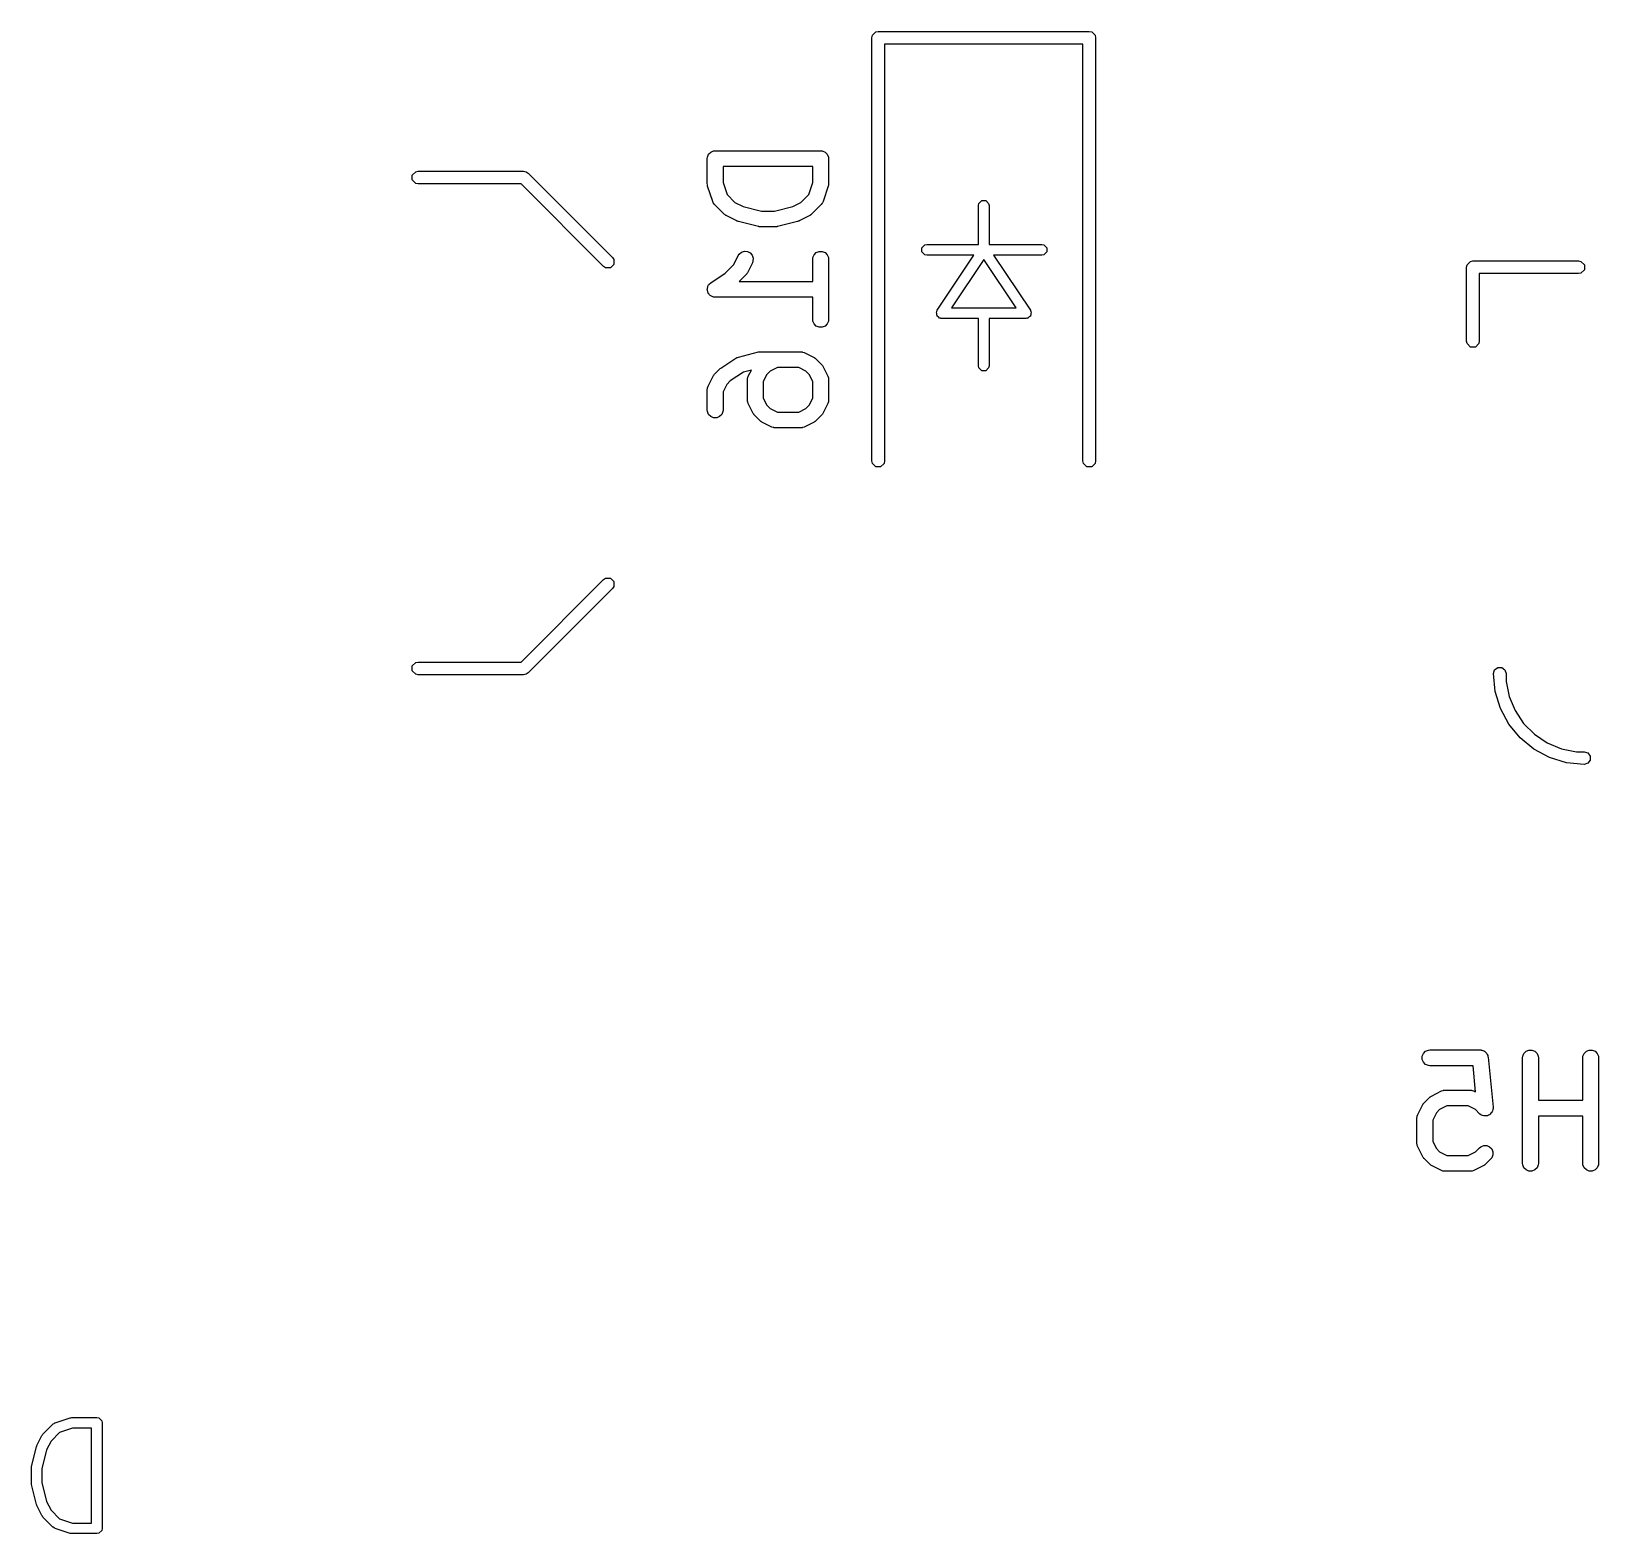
# Model space of a CAD drawing. Extents: x 104 to 228, y -134 to -58.
# Drawn here: x 182.36 to 197.22, y -120.17 to -105.94 of the extents above; entities that cross this region are included whole.
import ezdxf

# ---------------------------------------------------------------- set-up
doc = ezdxf.new("R2010")
doc.units = 0
doc.layers.add('BLACK', color=7, linetype='CONTINUOUS')

msp = doc.modelspace()

# ---------------------------------------------------------------- linework, layer by layer
at = {"layer": 'BLACK', "linetype": 'CONTINUOUS'}
for p, q in [((190.33, -106), (190.334567, -105.977039)), ((190.33, -110.01), (190.33, -106)), ((190.334567, -105.977039), (190.367039, -105.944567)), ((190.367039, -105.944567), (190.39, -105.94)), ((190.39, -105.94), (192.39, -105.94)), ((192.39, -105.94), (192.412961, -105.944567)), ((192.412961, -105.944567), (192.445433, -105.977039)), ((192.445433, -105.977039), (192.45, -106)), ((192.45, -106), (192.45, -110.01)), ((192.33, -106.06), (190.45, -106.06)), ((190.45, -106.06), (190.45, -110.01)), ((192.33, -110.01), (192.33, -106.06)), ((188.782459, -107.104046), (188.803151, -107.083354)), ((188.803151, -107.083354), (188.830187, -107.072155)), ((188.830187, -107.072155), (188.844819, -107.070714)), ((188.844819, -107.070714), (189.844819, -107.070714)), ((189.844819, -107.070714), (189.859451, -107.072155)), ((189.859451, -107.072155), (189.886487, -107.083354)), ((189.886487, -107.083354), (189.907179, -107.104046)), ((188.769819, -107.145714), (188.77126, -107.131082)), ((188.769819, -107.383809), (188.769819, -107.145714)), ((188.77126, -107.131082), (188.782459, -107.104046)), ((189.769819, -107.220714), (188.919819, -107.220714)), ((188.919819, -107.220714), (188.919819, -107.371638)), ((189.769819, -107.371639), (189.769819, -107.220714)), ((189.907179, -107.104046), (189.918378, -107.131082)), ((189.918378, -107.131082), (189.919819, -107.145714)), ((189.919819, -107.145714), (189.919819, -107.383809)), ((185.974567, -107.302039), (186.007039, -107.269567)), ((185.974567, -107.347961), (185.974567, -107.302039)), ((186.007039, -107.380433), (185.974567, -107.347961)), ((186.007039, -107.269567), (186.03, -107.265)), ((186.03, -107.385), (186.007039, -107.380433)), ((186.03, -107.265), (187.03, -107.265)), ((187.03, -107.265), (187.052961, -107.269567)), ((187.052961, -107.269567), (187.072426, -107.282574)), ((187.072426, -107.282574), (187.872427, -108.082574)), ((188.919819, -107.371638), (188.95799, -107.486152)), ((189.731648, -107.486151), (189.769819, -107.371639)), ((187.005148, -107.385), (186.03, -107.385)), ((187.787574, -108.167427), (187.005148, -107.385)), ((188.770548, -107.391214), (188.769819, -107.383809)), ((188.770408, -107.393189), (188.770548, -107.391214)), ((188.770998, -107.395786), (188.770408, -107.393189)), ((188.77126, -107.398441), (188.770998, -107.395786)), ((188.772018, -107.400272), (188.77126, -107.398441)), ((188.773668, -107.407526), (188.772018, -107.400272)), ((188.821287, -107.550383), (188.773668, -107.407526)), ((188.95799, -107.486152), (189.032103, -107.560265)), ((189.657534, -107.560264), (189.731648, -107.486151)), ((189.91597, -107.407527), (189.868351, -107.550383)), ((189.917619, -107.400271), (189.91597, -107.407527)), ((189.918378, -107.398441), (189.917619, -107.400271)), ((189.918639, -107.395787), (189.918378, -107.398441)), ((189.91923, -107.39319), (189.918639, -107.395787)), ((189.919819, -107.383809), (189.919089, -107.391215)), ((189.919089, -107.391215), (189.91923, -107.39319)), ((188.827281, -107.563808), (188.821287, -107.550383)), ((188.829046, -107.565843), (188.827281, -107.563808)), ((188.830078, -107.568334), (188.829046, -107.565843)), ((188.839405, -107.579699), (188.830078, -107.568334)), ((188.934643, -107.674937), (188.839405, -107.579699)), ((188.940393, -107.679657), (188.934643, -107.674937)), ((189.032103, -107.560265), (189.10909, -107.598758)), ((189.10909, -107.598758), (189.282624, -107.642142)), ((189.282624, -107.642142), (189.407013, -107.642142)), ((189.407013, -107.642142), (189.580547, -107.598758)), ((189.580547, -107.598758), (189.657534, -107.560264)), ((189.754994, -107.674937), (189.749244, -107.679655)), ((189.850233, -107.579699), (189.754994, -107.674937)), ((189.859561, -107.568334), (189.850233, -107.579699)), ((189.860592, -107.565843), (189.859561, -107.568334)), ((189.862357, -107.563809), (189.860592, -107.565843)), ((189.868351, -107.550383), (189.862357, -107.563809)), ((191.34, -107.59), (191.343806, -107.570866)), ((191.34, -107.96), (191.34, -107.59)), ((191.343806, -107.570866), (191.370866, -107.543806)), ((191.370866, -107.543806), (191.409134, -107.543806)), ((191.409134, -107.543806), (191.436194, -107.570866)), ((191.436194, -107.570866), (191.44, -107.59)), ((191.44, -107.59), (191.44, -107.96)), ((188.941692, -107.681154), (188.940393, -107.679657)), ((188.943946, -107.682573), (188.941692, -107.681154)), ((188.946008, -107.684265), (188.943946, -107.682573)), ((188.94784, -107.685023), (188.946008, -107.684265)), ((188.954135, -107.688986), (188.94784, -107.685023)), ((189.049373, -107.736605), (188.954135, -107.688986)), ((189.050442, -107.737014), (189.049373, -107.736605)), ((189.050878, -107.737337), (189.050442, -107.737014)), ((189.057014, -107.739529), (189.050878, -107.737337)), ((189.063104, -107.74186), (189.057014, -107.739529)), ((189.063644, -107.741898), (189.063104, -107.74186)), ((189.064724, -107.742284), (189.063644, -107.741898)), ((189.2552, -107.789903), (189.064724, -107.742284)), ((189.257736, -107.790278), (189.2552, -107.789903)), ((189.258758, -107.790701), (189.257736, -107.790278)), ((189.26427, -107.791243), (189.258758, -107.790701)), ((189.269744, -107.792053), (189.26427, -107.791243)), ((189.270836, -107.79189), (189.269744, -107.792053)), ((189.27339, -107.792142), (189.270836, -107.79189)), ((189.416247, -107.792142), (189.27339, -107.792142)), ((189.4188, -107.79189), (189.416247, -107.792142)), ((189.419893, -107.792053), (189.4188, -107.79189)), ((189.425366, -107.791243), (189.419893, -107.792053)), ((189.430879, -107.790701), (189.425366, -107.791243)), ((189.4319, -107.790278), (189.430879, -107.790701)), ((189.434437, -107.789903), (189.4319, -107.790278)), ((189.624913, -107.742284), (189.434437, -107.789903)), ((189.625992, -107.741898), (189.624913, -107.742284)), ((189.626532, -107.74186), (189.625992, -107.741898)), ((189.632613, -107.739532), (189.626532, -107.74186)), ((189.638759, -107.737337), (189.632613, -107.739532)), ((189.639194, -107.737014), (189.638759, -107.737337)), ((189.640264, -107.736605), (189.639194, -107.737014)), ((189.735502, -107.688986), (189.640264, -107.736605)), ((189.741798, -107.685022), (189.735502, -107.688986)), ((189.743628, -107.684265), (189.741798, -107.685022)), ((189.745686, -107.682575), (189.743628, -107.684265)), ((189.747945, -107.681154), (189.745686, -107.682575)), ((189.749244, -107.679655), (189.747945, -107.681154)), ((190.803806, -107.990866), (190.830866, -107.963806)), ((190.830866, -107.963806), (190.85, -107.96)), ((190.85, -107.96), (191.34, -107.96)), ((191.44, -107.96), (191.94, -107.96)), ((191.94, -107.96), (191.959134, -107.963806)), ((191.959134, -107.963806), (191.986194, -107.990866)), ((187.872427, -108.082574), (187.885433, -108.102039)), ((187.885433, -108.102039), (187.885433, -108.147961)), ((189.021275, -108.148906), (189.063451, -108.064554)), ((189.063451, -108.064554), (189.071283, -108.052111)), ((189.071283, -108.052111), (189.093391, -108.032938)), ((189.093391, -108.032938), (189.121152, -108.023684)), ((189.121152, -108.023684), (189.150342, -108.025758)), ((189.150342, -108.025758), (189.176517, -108.038846)), ((189.176517, -108.038846), (189.19569, -108.060953)), ((189.19569, -108.060953), (189.204944, -108.088715)), ((189.20287, -108.117905), (189.197615, -108.131636)), ((189.204944, -108.088715), (189.20287, -108.117905)), ((189.769819, -108.098095), (189.77126, -108.083463)), ((189.769819, -108.308809), (189.769819, -108.098095)), ((189.77126, -108.083463), (189.782459, -108.056427)), ((189.782459, -108.056427), (189.803151, -108.035735)), ((189.803151, -108.035735), (189.830187, -108.024536)), ((189.830187, -108.024536), (189.859451, -108.024536)), ((189.859451, -108.024536), (189.886487, -108.035735)), ((189.886487, -108.035735), (189.907179, -108.056427)), ((189.907179, -108.056427), (189.918378, -108.083463)), ((189.918378, -108.083463), (189.919819, -108.098095)), ((189.919819, -108.098095), (189.919819, -108.669523)), ((190.803806, -108.029134), (190.803806, -107.990866)), ((190.830866, -108.056194), (190.803806, -108.029134)), ((190.85, -108.06), (190.830866, -108.056194)), ((191.296574, -108.06), (190.85, -108.06)), ((190.948397, -108.582265), (191.296574, -108.06)), ((191.389999, -108.100138), (191.083426, -108.56)), ((191.696574, -108.56), (191.389999, -108.100138)), ((191.94, -108.06), (191.483426, -108.06)), ((191.483426, -108.06), (191.831602, -108.582265)), ((191.959134, -108.056194), (191.94, -108.06)), ((191.986194, -108.029134), (191.959134, -108.056194)), ((191.986194, -107.990866), (191.986194, -108.029134)), ((195.970567, -108.152039), (196.003039, -108.119567)), ((196.003039, -108.119567), (196.026, -108.115)), ((196.026, -108.115), (197.026, -108.115)), ((197.026, -108.115), (197.048961, -108.119567)), ((197.048961, -108.119567), (197.081433, -108.152039)), ((187.807039, -108.180433), (187.787574, -108.167427)), ((187.852961, -108.180433), (187.807039, -108.180433)), ((187.885433, -108.147961), (187.852961, -108.180433)), ((188.803216, -108.321405), (188.939894, -108.230286)), ((188.939894, -108.230286), (189.021275, -108.148906)), ((189.135947, -108.246366), (189.073504, -108.308809)), ((189.140667, -108.240615), (189.135947, -108.246366)), ((189.142164, -108.239317), (189.140667, -108.240615)), ((189.143583, -108.237062), (189.142164, -108.239317)), ((189.145275, -108.235001), (189.143583, -108.237062)), ((189.146033, -108.233168), (189.145275, -108.235001)), ((189.149996, -108.226874), (189.146033, -108.233168)), ((189.197615, -108.131636), (189.149996, -108.226874)), ((195.966, -108.175), (195.970567, -108.152039)), ((195.966, -108.875), (195.966, -108.175)), ((197.026, -108.235), (196.086, -108.235)), ((196.086, -108.235), (196.086, -108.875)), ((197.048961, -108.230433), (197.026, -108.235)), ((197.081433, -108.197961), (197.048961, -108.230433)), ((197.081433, -108.152039), (197.081433, -108.197961)), ((188.769819, -108.38373), (188.77126, -108.376525)), ((188.77126, -108.391014), (188.769819, -108.38373)), ((188.77126, -108.369177), (188.774101, -108.362316)), ((188.77126, -108.376525), (188.77126, -108.369177)), ((188.77126, -108.398441), (188.77126, -108.391014)), ((188.774072, -108.405229), (188.77126, -108.398441)), ((188.775498, -108.412438), (188.774072, -108.405229)), ((188.774101, -108.362316), (188.775558, -108.355036)), ((188.779617, -108.418616), (188.775498, -108.412438)), ((188.775558, -108.355036), (188.779646, -108.34893)), ((188.782459, -108.425477), (188.779617, -108.418616)), ((188.779646, -108.34893), (188.782459, -108.342141)), ((188.782459, -108.342141), (188.787709, -108.33689)), ((188.787709, -108.33689), (188.791841, -108.330721)), ((188.791841, -108.330721), (188.803099, -108.3215)), ((188.803099, -108.3215), (188.803151, -108.321449)), ((188.803151, -108.321449), (188.803173, -108.321439)), ((188.803173, -108.321439), (188.803216, -108.321405)), ((189.073504, -108.308809), (189.769819, -108.308809)), ((188.787654, -108.430672), (188.782459, -108.425477)), ((188.791731, -108.436787), (188.787654, -108.430672)), ((188.7979, -108.440918), (188.791731, -108.436787)), ((188.803151, -108.446169), (188.7979, -108.440918)), ((188.80994, -108.448981), (188.803151, -108.446169)), ((188.816046, -108.45307), (188.80994, -108.448981)), ((188.823326, -108.454526), (188.816046, -108.45307)), ((188.830187, -108.457368), (188.823326, -108.454526)), ((188.844663, -108.458793), (188.830187, -108.457368)), ((188.84474, -108.458809), (188.844663, -108.458793)), ((188.844766, -108.458803), (188.84474, -108.458809)), ((188.844819, -108.458809), (188.844766, -108.458803)), ((189.769819, -108.458809), (188.844819, -108.458809)), ((189.769819, -108.669523), (189.769819, -108.458809)), ((191.083426, -108.56), (191.696574, -108.56)), ((189.77126, -108.684155), (189.769819, -108.669523)), ((189.782459, -108.711191), (189.77126, -108.684155)), ((189.803151, -108.731883), (189.782459, -108.711191)), ((189.907179, -108.711191), (189.886487, -108.731883)), ((189.918378, -108.684155), (189.907179, -108.711191)), ((189.919819, -108.669523), (189.918378, -108.684155)), ((190.940951, -108.600297), (190.943806, -108.593383)), ((190.943806, -108.614572), (190.940951, -108.600297)), ((190.943806, -108.590866), (190.945576, -108.589095)), ((190.943806, -108.593383), (190.943806, -108.590866)), ((190.943806, -108.629134), (190.943806, -108.614572)), ((190.947446, -108.632774), (190.943806, -108.629134)), ((190.945576, -108.589095), (190.948397, -108.582265)), ((190.948456, -108.637822), (190.947446, -108.632774)), ((190.960569, -108.645897), (190.948456, -108.637822)), ((190.970866, -108.656194), (190.960569, -108.645897)), ((190.978203, -108.657653), (190.970866, -108.656194)), ((190.980297, -108.659049), (190.978203, -108.657653)), ((190.982751, -108.658558), (190.980297, -108.659049)), ((190.99, -108.66), (190.982751, -108.658558)), ((191.34, -108.66), (190.99, -108.66)), ((191.34, -109.11), (191.34, -108.66)), ((191.79, -108.66), (191.44, -108.66)), ((191.44, -108.66), (191.44, -109.11)), ((191.797248, -108.658558), (191.79, -108.66)), ((191.799703, -108.659049), (191.797248, -108.658558)), ((191.801796, -108.657653), (191.799703, -108.659049)), ((191.809134, -108.656194), (191.801796, -108.657653)), ((191.81943, -108.645897), (191.809134, -108.656194)), ((191.831544, -108.637822), (191.81943, -108.645897)), ((191.832553, -108.632774), (191.831544, -108.637822)), ((191.831602, -108.582265), (191.834422, -108.589094)), ((191.836194, -108.629134), (191.832553, -108.632774)), ((191.834422, -108.589094), (191.836194, -108.590866)), ((191.836194, -108.590866), (191.836194, -108.593383)), ((191.836194, -108.593383), (191.839049, -108.600296)), ((191.839049, -108.600296), (191.836194, -108.614571)), ((191.836194, -108.614571), (191.836194, -108.629134)), ((189.830187, -108.743082), (189.803151, -108.731883)), ((189.859451, -108.743082), (189.830187, -108.743082)), ((189.886487, -108.731883), (189.859451, -108.743082)), ((189.064724, -109.025334), (189.2552, -108.977715)), ((189.2552, -108.977715), (189.257736, -108.977339)), ((189.257736, -108.977339), (189.258758, -108.976917)), ((189.258758, -108.976917), (189.26427, -108.976374)), ((189.26427, -108.976374), (189.269744, -108.975565)), ((189.269744, -108.975565), (189.270836, -108.975727)), ((189.270836, -108.975727), (189.27339, -108.975476)), ((189.27339, -108.975476), (189.654342, -108.975476)), ((189.654342, -108.975476), (189.668974, -108.976917)), ((189.668974, -108.976917), (189.671463, -108.977948)), ((189.671463, -108.977948), (189.674151, -108.978139)), ((189.674151, -108.978139), (189.687883, -108.983394)), ((189.687883, -108.983394), (189.783121, -109.031013)), ((195.970567, -108.897961), (195.966, -108.875)), ((196.003039, -108.930433), (195.970567, -108.897961)), ((196.048961, -108.930433), (196.003039, -108.930433)), ((196.081433, -108.897961), (196.048961, -108.930433)), ((196.086, -108.875), (196.081433, -108.897961)), ((188.839405, -109.187919), (188.887024, -109.1403)), ((188.887024, -109.1403), (188.887064, -109.140266)), ((188.887064, -109.140266), (188.887079, -109.140245)), ((188.887079, -109.140245), (188.89292, -109.135461)), ((188.89292, -109.135461), (188.898389, -109.130973)), ((188.898389, -109.130973), (188.898411, -109.130963)), ((188.898411, -109.130963), (188.898454, -109.130929)), ((188.898454, -109.130929), (189.041312, -109.035691)), ((189.041312, -109.035691), (189.049386, -109.031386)), ((189.049386, -109.031386), (189.050878, -109.030281)), ((189.050878, -109.030281), (189.05264, -109.029651)), ((189.05264, -109.029651), (189.054286, -109.028774)), ((189.054286, -109.028774), (189.0561, -109.028415)), ((189.0561, -109.028415), (189.064724, -109.025334)), ((189.187804, -109.149181), (189.113708, -109.167705)), ((189.158689, -109.207411), (189.187804, -109.149181)), ((189.365436, -109.159734), (189.335029, -109.190141)), ((189.433952, -109.125476), (189.365436, -109.159734)), ((189.636637, -109.125476), (189.433952, -109.125476)), ((189.705153, -109.159734), (189.636637, -109.125476)), ((189.735561, -109.190141), (189.705153, -109.159734)), ((189.783121, -109.031013), (189.789417, -109.034976)), ((189.789417, -109.034976), (189.791247, -109.035734)), ((189.791247, -109.035734), (189.793305, -109.037423)), ((189.793305, -109.037423), (189.795564, -109.038845)), ((189.795564, -109.038845), (189.796863, -109.040343)), ((189.796863, -109.040343), (189.802612, -109.045061)), ((189.802612, -109.045061), (189.850232, -109.09268)), ((189.850232, -109.09268), (189.85495, -109.098429)), ((189.85495, -109.098429), (189.85645, -109.09973)), ((189.85645, -109.09973), (189.857872, -109.101989)), ((189.857872, -109.101989), (189.85956, -109.104046)), ((189.85956, -109.104046), (189.860317, -109.105873)), ((189.860317, -109.105873), (189.864282, -109.112173)), ((189.864282, -109.112173), (189.911901, -109.207411)), ((191.343806, -109.129134), (191.34, -109.11)), ((191.370866, -109.156194), (191.343806, -109.129134)), ((191.409134, -109.156194), (191.370866, -109.156194)), ((191.436194, -109.129134), (191.409134, -109.156194)), ((191.44, -109.11), (191.436194, -109.129134)), ((188.772482, -109.316381), (188.777737, -109.302649)), ((188.777737, -109.302649), (188.825356, -109.207411)), ((188.825356, -109.207411), (188.82932, -109.201111)), ((188.82932, -109.201111), (188.830078, -109.199284)), ((188.830078, -109.199284), (188.831766, -109.197227)), ((188.831766, -109.197227), (188.833188, -109.194968)), ((188.833188, -109.194968), (188.834686, -109.193668)), ((188.834686, -109.193668), (188.839405, -109.187919)), ((188.954077, -109.285379), (188.919819, -109.353895)), ((188.987837, -109.251619), (188.954077, -109.285379)), ((189.113708, -109.167705), (188.987837, -109.251619)), ((189.150771, -109.240952), (189.152212, -109.22632)), ((189.150771, -109.431428), (189.150771, -109.240952)), ((189.152212, -109.22632), (189.153243, -109.22383)), ((189.153243, -109.22383), (189.153434, -109.221143)), ((189.153434, -109.221143), (189.158689, -109.207411)), ((189.335029, -109.190141), (189.300771, -109.258657)), ((189.300771, -109.258657), (189.300771, -109.413723)), ((189.769819, -109.258657), (189.735561, -109.190141)), ((189.769819, -109.413723), (189.769819, -109.258657)), ((189.911901, -109.207411), (189.917156, -109.221142)), ((189.917156, -109.221142), (189.917347, -109.223831)), ((189.917347, -109.223831), (189.918378, -109.22632)), ((189.918378, -109.22632), (189.919819, -109.240952)), ((189.919819, -109.240952), (189.919819, -109.431428)), ((188.769819, -109.33619), (188.77126, -109.321558)), ((188.769819, -109.526666), (188.769819, -109.33619)), ((188.77126, -109.321558), (188.772291, -109.319068)), ((188.772291, -109.319068), (188.772482, -109.316381)), ((188.919819, -109.353895), (188.919819, -109.526666)), ((189.152212, -109.44606), (189.150771, -109.431428)), ((189.153243, -109.448549), (189.152212, -109.44606)), ((189.153434, -109.451237), (189.153243, -109.448549)), ((189.158689, -109.464969), (189.153434, -109.451237)), ((189.300771, -109.413723), (189.335029, -109.482239)), ((189.735561, -109.482238), (189.769819, -109.413723)), ((189.917156, -109.451238), (189.911901, -109.464969)), ((189.917347, -109.448548), (189.917156, -109.451238)), ((189.918378, -109.44606), (189.917347, -109.448548)), ((189.919819, -109.431428), (189.918378, -109.44606)), ((188.77126, -109.541298), (188.769819, -109.526666)), ((188.782459, -109.568334), (188.77126, -109.541298)), ((188.803151, -109.589026), (188.782459, -109.568334)), ((188.830187, -109.600225), (188.803151, -109.589026)), ((188.859451, -109.600225), (188.830187, -109.600225)), ((188.886487, -109.589026), (188.859451, -109.600225)), ((188.907179, -109.568334), (188.886487, -109.589026)), ((188.918378, -109.541298), (188.907179, -109.568334)), ((188.919819, -109.526666), (188.918378, -109.541298)), ((189.206308, -109.560207), (189.158689, -109.464969)), ((189.210272, -109.566506), (189.206308, -109.560207)), ((189.21103, -109.568334), (189.210272, -109.566506)), ((189.212718, -109.57039), (189.21103, -109.568334)), ((189.21414, -109.57265), (189.212718, -109.57039)), ((189.215638, -109.573949), (189.21414, -109.57265)), ((189.220357, -109.579699), (189.215638, -109.573949)), ((189.267976, -109.627318), (189.220357, -109.579699)), ((189.335029, -109.482239), (189.365436, -109.512646)), ((189.365436, -109.512646), (189.433952, -109.546904)), ((189.433952, -109.546904), (189.636637, -109.546904)), ((189.636637, -109.546904), (189.705153, -109.512645)), ((189.705153, -109.512645), (189.735561, -109.482238)), ((189.850232, -109.5797), (189.802612, -109.627319)), ((189.85495, -109.57395), (189.850232, -109.5797)), ((189.85645, -109.57265), (189.85495, -109.57395)), ((189.857872, -109.57039), (189.85645, -109.57265)), ((189.85956, -109.568334), (189.857872, -109.57039)), ((189.860317, -109.566506), (189.85956, -109.568334)), ((189.864282, -109.560207), (189.860317, -109.566506)), ((189.911901, -109.464969), (189.864282, -109.560207)), ((189.273725, -109.632036), (189.267976, -109.627318)), ((189.275025, -109.633535), (189.273725, -109.632036)), ((189.277284, -109.634956), (189.275025, -109.633535)), ((189.279341, -109.636645), (189.277284, -109.634956)), ((189.281168, -109.637402), (189.279341, -109.636645)), ((189.287468, -109.641367), (189.281168, -109.637402)), ((189.382706, -109.688986), (189.287468, -109.641367)), ((189.396437, -109.694241), (189.382706, -109.688986)), ((189.399126, -109.694432), (189.396437, -109.694241)), ((189.401615, -109.695463), (189.399126, -109.694432)), ((189.416247, -109.696904), (189.401615, -109.695463)), ((189.654342, -109.696904), (189.416247, -109.696904)), ((189.668974, -109.695463), (189.654342, -109.696904)), ((189.671463, -109.694431), (189.668974, -109.695463)), ((189.674151, -109.694241), (189.671463, -109.694431)), ((189.687883, -109.688986), (189.674151, -109.694241)), ((189.783121, -109.641367), (189.687883, -109.688986)), ((189.789417, -109.637403), (189.783121, -109.641367)), ((189.791247, -109.636646), (189.789417, -109.637403)), ((189.793305, -109.634956), (189.791247, -109.636646)), ((189.795564, -109.633535), (189.793305, -109.634956)), ((189.796863, -109.632036), (189.795564, -109.633535)), ((189.802612, -109.627319), (189.796863, -109.632036)), ((190.334567, -110.032961), (190.33, -110.01)), ((190.367039, -110.065433), (190.334567, -110.032961)), ((190.445433, -110.032961), (190.412961, -110.065433)), ((190.45, -110.01), (190.445433, -110.032961)), ((192.334567, -110.032961), (192.33, -110.01)), ((192.367039, -110.065433), (192.334567, -110.032961)), ((192.445433, -110.032961), (192.412961, -110.065433)), ((192.45, -110.01), (192.445433, -110.032961)), ((190.412961, -110.065433), (190.367039, -110.065433)), ((192.412961, -110.065433), (192.367039, -110.065433)), ((187.005148, -111.915), (187.787574, -111.132573)), ((187.872427, -111.217426), (187.072426, -112.017426)), ((187.787574, -111.132573), (187.807039, -111.119567)), ((187.807039, -111.119567), (187.852961, -111.119567)), ((187.852961, -111.119567), (187.885433, -111.152039)), ((187.885433, -111.197961), (187.872427, -111.217426)), ((187.885433, -111.152039), (187.885433, -111.197961)), ((185.974567, -111.952039), (186.007039, -111.919567)), ((185.974567, -111.997961), (185.974567, -111.952039)), ((186.007039, -111.919567), (186.03, -111.915)), ((186.03, -111.915), (187.005148, -111.915)), ((196.231459, -111.989733), (196.261459, -111.967937)), ((196.261459, -111.967937), (196.298541, -111.967937)), ((196.298541, -111.967937), (196.328541, -111.989733)), ((186.007039, -112.030433), (185.974567, -111.997961)), ((186.03, -112.035), (186.007039, -112.030433)), ((187.03, -112.035), (186.03, -112.035)), ((187.052961, -112.030433), (187.03, -112.035)), ((187.072426, -112.017426), (187.052961, -112.030433)), ((196.22, -112.025), (196.231459, -111.989733)), ((196.236525, -112.192778), (196.22, -112.025)), ((196.328541, -111.989733), (196.34, -112.025)), ((196.34, -112.025), (196.34, -112.097884)), ((196.34, -112.097884), (196.368437, -112.24085)), ((196.285464, -112.354108), (196.236525, -112.192778)), ((196.368437, -112.24085), (196.42422, -112.375522)), ((196.364936, -112.50279), (196.285464, -112.354108)), ((196.42422, -112.375522), (196.505204, -112.496723)), ((196.471888, -112.633112), (196.364936, -112.50279)), ((196.505204, -112.496723), (196.608277, -112.599796)), ((196.60221, -112.740064), (196.471888, -112.633112)), ((196.608277, -112.599796), (196.729478, -112.68078)), ((196.729478, -112.68078), (196.86415, -112.736563)), ((196.750892, -112.819536), (196.60221, -112.740064)), ((196.912222, -112.868475), (196.750892, -112.819536)), ((196.86415, -112.736563), (197.007116, -112.765)), ((197.08, -112.885), (196.912222, -112.868475)), ((197.007116, -112.765), (197.08, -112.765)), ((197.08, -112.765), (197.115267, -112.776459)), ((197.115267, -112.873541), (197.08, -112.885)), ((197.115267, -112.776459), (197.137063, -112.806459)), ((197.137063, -112.843541), (197.115267, -112.873541)), ((197.137063, -112.806459), (197.137063, -112.843541)), ((195.544536, -115.650187), (195.555735, -115.623151)), ((195.544536, -115.679451), (195.544536, -115.650187)), ((195.555735, -115.706487), (195.544536, -115.679451)), ((195.555735, -115.623151), (195.576427, -115.602459)), ((195.576427, -115.602459), (195.603463, -115.59126)), ((195.603463, -115.59126), (195.618095, -115.589819)), ((195.618095, -115.589819), (196.094285, -115.589819)), ((196.094285, -115.589819), (196.099696, -115.590351)), ((196.099696, -115.590351), (196.101525, -115.590169)), ((196.101525, -115.590169), (196.103311, -115.590707)), ((196.103311, -115.590707), (196.108917, -115.59126)), ((196.108917, -115.59126), (196.119043, -115.595454)), ((196.119043, -115.595454), (196.129541, -115.598622)), ((196.129541, -115.598622), (196.132464, -115.601013)), ((196.132464, -115.601013), (196.135953, -115.602459)), ((196.135953, -115.602459), (196.143706, -115.610212)), ((196.143706, -115.610212), (196.152189, -115.617153)), ((196.152189, -115.617153), (196.153973, -115.620479)), ((196.153973, -115.620479), (196.156645, -115.623151)), ((196.156645, -115.623151), (196.16084, -115.63328)), ((196.16084, -115.63328), (196.166023, -115.64294)), ((196.166023, -115.64294), (196.16713, -115.648464)), ((196.16713, -115.648464), (196.167844, -115.650187)), ((196.167844, -115.650187), (196.167844, -115.652023)), ((196.167844, -115.652023), (196.168913, -115.657356)), ((196.168913, -115.657356), (196.216532, -116.133546)), ((196.495476, -115.664819), (196.496917, -115.650187)), ((196.495476, -116.664819), (196.495476, -115.664819)), ((196.496917, -115.650187), (196.508116, -115.623151)), ((196.508116, -115.623151), (196.528808, -115.602459)), ((196.528808, -115.602459), (196.555844, -115.59126)), ((196.555844, -115.59126), (196.585108, -115.59126)), ((196.585108, -115.59126), (196.612144, -115.602459)), ((196.612144, -115.602459), (196.632836, -115.623151)), ((196.632836, -115.623151), (196.644035, -115.650187)), ((196.644035, -115.650187), (196.645476, -115.664819)), ((196.645476, -115.664819), (196.645476, -116.066009)), ((197.066904, -115.664819), (197.068345, -115.650187)), ((197.066904, -116.066009), (197.066904, -115.664819)), ((197.068345, -115.650187), (197.079544, -115.623151)), ((197.079544, -115.623151), (197.100236, -115.602459)), ((197.100236, -115.602459), (197.127272, -115.59126)), ((197.127272, -115.59126), (197.156536, -115.59126)), ((197.156536, -115.59126), (197.183572, -115.602459)), ((197.183572, -115.602459), (197.204264, -115.623151)), ((197.204264, -115.623151), (197.215463, -115.650187)), ((197.215463, -115.650187), (197.216904, -115.664819)), ((197.216904, -115.664819), (197.216904, -116.664819)), ((195.576427, -115.727179), (195.555735, -115.706487)), ((195.603463, -115.738378), (195.576427, -115.727179)), ((195.618095, -115.739819), (195.603463, -115.738378)), ((196.026411, -115.739819), (195.618095, -115.739819)), ((196.051229, -115.988009), (196.026411, -115.739819)), ((195.632173, -116.026308), (195.727411, -115.978689)), ((195.727411, -115.978689), (195.741142, -115.973434)), ((195.741142, -115.973434), (195.743831, -115.973242)), ((195.743831, -115.973242), (195.74632, -115.972212)), ((195.74632, -115.972212), (195.760952, -115.970771)), ((195.760952, -115.970771), (195.999047, -115.970771)), ((195.999047, -115.970771), (196.013679, -115.972212)), ((196.013679, -115.972212), (196.016168, -115.973243)), ((196.016168, -115.973243), (196.018856, -115.973434)), ((196.018856, -115.973434), (196.032588, -115.978689)), ((196.032588, -115.978689), (196.051229, -115.988009)), ((195.503394, -116.202706), (195.551013, -116.107468)), ((195.551013, -116.107468), (195.554977, -116.101168)), ((195.554977, -116.101168), (195.555735, -116.099341)), ((195.555735, -116.099341), (195.557423, -116.097284)), ((195.557423, -116.097284), (195.558845, -116.095025)), ((195.558845, -116.095025), (195.560343, -116.093725)), ((195.560343, -116.093725), (195.565062, -116.087976)), ((195.565062, -116.087976), (195.612681, -116.040357)), ((195.612681, -116.040357), (195.61843, -116.035638)), ((195.61843, -116.035638), (195.61973, -116.03414)), ((195.61973, -116.03414), (195.621989, -116.032718)), ((195.621989, -116.032718), (195.624046, -116.03103)), ((195.624046, -116.03103), (195.625873, -116.030272)), ((195.625873, -116.030272), (195.632173, -116.026308)), ((195.778657, -116.120771), (195.710141, -116.155029)), ((195.981342, -116.120771), (195.778657, -116.120771)), ((196.049858, -116.155029), (195.981342, -116.120771)), ((196.216532, -116.133546), (196.216554, -116.148249)), ((196.645476, -116.066009), (197.066904, -116.066009)), ((195.495476, -116.236247), (195.496917, -116.221615)), ((195.495476, -116.474342), (195.495476, -116.236247)), ((195.496917, -116.221615), (195.497948, -116.219125)), ((195.497948, -116.219125), (195.498139, -116.216438)), ((195.498139, -116.216438), (195.503394, -116.202706)), ((195.679734, -116.185436), (195.645476, -116.253952)), ((195.645476, -116.253952), (195.645476, -116.456637)), ((195.710141, -116.155029), (195.679734, -116.185436)), ((196.088871, -116.194042), (196.049858, -116.155029)), ((196.100236, -116.203369), (196.088871, -116.194042)), ((196.103724, -116.204814), (196.100236, -116.203369)), ((196.106648, -116.207206), (196.103724, -116.204814)), ((196.117145, -116.210373), (196.106648, -116.207206)), ((196.127272, -116.214568), (196.117145, -116.210373)), ((196.131048, -116.214568), (196.127272, -116.214568)), ((196.134664, -116.215659), (196.131048, -116.214568)), ((196.145574, -116.214568), (196.134664, -116.215659)), ((196.156535, -116.214568), (196.145574, -116.214568)), ((196.160023, -116.213122), (196.156535, -116.214568)), ((196.163783, -116.212747), (196.160023, -116.213122)), ((196.173446, -116.207562), (196.163783, -116.212747)), ((196.183571, -116.203369), (196.173446, -116.207562)), ((196.186241, -116.200698), (196.183571, -116.203369)), ((196.18957, -116.198913), (196.186241, -116.200698)), ((196.196515, -116.190424), (196.18957, -116.198913)), ((196.204264, -116.182676), (196.196515, -116.190424)), ((196.205708, -116.179189), (196.204264, -116.182676)), ((196.208101, -116.176265), (196.205708, -116.179189)), ((196.211269, -116.165764), (196.208101, -116.176265)), ((196.215463, -116.15564), (196.211269, -116.165764)), ((196.216554, -116.148249), (196.215463, -116.151864)), ((196.215463, -116.151864), (196.215463, -116.15564)), ((197.066904, -116.216009), (196.645476, -116.216009)), ((196.645476, -116.216009), (196.645476, -116.664819)), ((197.066904, -116.664819), (197.066904, -116.216009)), ((195.496917, -116.488974), (195.495476, -116.474342)), ((195.497948, -116.491463), (195.496917, -116.488974)), ((195.498139, -116.494151), (195.497948, -116.491463)), ((195.503394, -116.507883), (195.498139, -116.494151)), ((195.551013, -116.603121), (195.503394, -116.507883)), ((195.645476, -116.456637), (195.679734, -116.525153)), ((195.679734, -116.525153), (195.710141, -116.555561)), ((195.710141, -116.555561), (195.778657, -116.589819)), ((195.778657, -116.589819), (195.981342, -116.589819)), ((195.981342, -116.589819), (196.049857, -116.555561)), ((196.049857, -116.555561), (196.08887, -116.516548)), ((196.08887, -116.516548), (196.100236, -116.50722)), ((196.100236, -116.50722), (196.127272, -116.496021)), ((196.127272, -116.496021), (196.156535, -116.496021)), ((196.156535, -116.496021), (196.183571, -116.507219)), ((196.183571, -116.507219), (196.204264, -116.527912)), ((196.204264, -116.527912), (196.215463, -116.554948)), ((196.215463, -116.584211), (196.204265, -116.611247)), ((196.215463, -116.554948), (196.215463, -116.584211)), ((195.554976, -116.609417), (195.551013, -116.603121)), ((195.555734, -116.611247), (195.554976, -116.609417)), ((195.557423, -116.613305), (195.555734, -116.611247)), ((195.558845, -116.615564), (195.557423, -116.613305)), ((195.560343, -116.616863), (195.558845, -116.615564)), ((195.565061, -116.622612), (195.560343, -116.616863)), ((195.61268, -116.670232), (195.565061, -116.622612)), ((195.618429, -116.67495), (195.61268, -116.670232)), ((195.61973, -116.67645), (195.618429, -116.67495)), ((195.621989, -116.677872), (195.61973, -116.67645)), ((195.624046, -116.67956), (195.621989, -116.677872)), ((195.625873, -116.680317), (195.624046, -116.67956)), ((195.632173, -116.684282), (195.625873, -116.680317)), ((195.727411, -116.731901), (195.632173, -116.684282)), ((195.741142, -116.737156), (195.727411, -116.731901)), ((195.743831, -116.737347), (195.741142, -116.737156)), ((195.74632, -116.738378), (195.743831, -116.737347)), ((195.760952, -116.739819), (195.74632, -116.738378)), ((196.013679, -116.738378), (195.999047, -116.739819)), ((196.016168, -116.737346), (196.013679, -116.738378)), ((196.018856, -116.737156), (196.016168, -116.737346)), ((196.032588, -116.731901), (196.018856, -116.737156)), ((196.127826, -116.684282), (196.032588, -116.731901)), ((196.134125, -116.680317), (196.127826, -116.684282)), ((196.135953, -116.67956), (196.134125, -116.680317)), ((196.138009, -116.677872), (196.135953, -116.67956)), ((196.140269, -116.67645), (196.138009, -116.677872)), ((196.141569, -116.67495), (196.140269, -116.67645)), ((196.147319, -116.670232), (196.141569, -116.67495)), ((196.194937, -116.622613), (196.147319, -116.670232)), ((196.204265, -116.611247), (196.194937, -116.622613)), ((196.496917, -116.679451), (196.495476, -116.664819)), ((196.508116, -116.706487), (196.496917, -116.679451)), ((196.528808, -116.727179), (196.508116, -116.706487)), ((196.555844, -116.738378), (196.528808, -116.727179)), ((196.585108, -116.738378), (196.555844, -116.738378)), ((196.612144, -116.727179), (196.585108, -116.738378)), ((196.632836, -116.706487), (196.612144, -116.727179)), ((196.644035, -116.679451), (196.632836, -116.706487)), ((196.645476, -116.664819), (196.644035, -116.679451)), ((197.068345, -116.679451), (197.066904, -116.664819)), ((197.079544, -116.706487), (197.068345, -116.679451)), ((197.100236, -116.727179), (197.079544, -116.706487)), ((197.127272, -116.738378), (197.100236, -116.727179)), ((197.156536, -116.738378), (197.127272, -116.738378)), ((197.183572, -116.727179), (197.156536, -116.738378)), ((197.204264, -116.706487), (197.183572, -116.727179)), ((197.215463, -116.679451), (197.204264, -116.706487)), ((197.216904, -116.664819), (197.215463, -116.679451)), ((195.999047, -116.739819), (195.760952, -116.739819)), ((182.589352, -119.122604), (182.732208, -119.074985)), ((182.732208, -119.074985), (182.740158, -119.073982)), ((182.740158, -119.073982), (182.74802, -119.072419)), ((182.74802, -119.072419), (182.986115, -119.072419)), ((182.986115, -119.072419), (183.005249, -119.076225)), ((183.005249, -119.076225), (183.032309, -119.103285)), ((183.032309, -119.103285), (183.036115, -119.122419)), ((182.417585, -119.338153), (182.465203, -119.242916)), ((182.465203, -119.242916), (182.470118, -119.236582)), ((182.470118, -119.236582), (182.47457, -119.229921)), ((182.47457, -119.229921), (182.569808, -119.134683)), ((182.632171, -119.213739), (182.551018, -119.294893)), ((182.569808, -119.134683), (182.571889, -119.133292)), ((182.571889, -119.133292), (182.572403, -119.132265)), ((182.572403, -119.132265), (182.579368, -119.128294)), ((182.579368, -119.128294), (182.586029, -119.123844)), ((182.586029, -119.123844), (182.587177, -119.123844)), ((182.587177, -119.123844), (182.589352, -119.122604)), ((182.756133, -119.172419), (182.632171, -119.213739)), ((182.936115, -119.172419), (182.756133, -119.172419)), ((182.936115, -120.072419), (182.936115, -119.172419)), ((183.036115, -119.122419), (183.036115, -120.122419)), ((182.36618, -119.538863), (182.413799, -119.348387)), ((182.413799, -119.348387), (182.416138, -119.343434)), ((182.416138, -119.343434), (182.417585, -119.338153)), ((182.509482, -119.377965), (182.464687, -119.557145)), ((182.551018, -119.294893), (182.509482, -119.377965)), ((182.364687, -119.55099), (182.365882, -119.54498)), ((182.364687, -119.693847), (182.364687, -119.55099)), ((182.365882, -119.54498), (182.36618, -119.538863)), ((182.464687, -119.557145), (182.464687, -119.687692)), ((182.365882, -119.699856), (182.364687, -119.693847)), ((182.36618, -119.705974), (182.365882, -119.699856)), ((182.413799, -119.89645), (182.36618, -119.705974)), ((182.464687, -119.687692), (182.509482, -119.866872)), ((182.416138, -119.901402), (182.413799, -119.89645)), ((182.417585, -119.906684), (182.416138, -119.901402)), ((182.465203, -120.001921), (182.417585, -119.906684)), ((182.470114, -120.008249), (182.465203, -120.001921)), ((182.509482, -119.866872), (182.551017, -119.949942)), ((182.551017, -119.949942), (182.632173, -120.031099)), ((182.474569, -120.014916), (182.470114, -120.008249)), ((182.569808, -120.110155), (182.474569, -120.014916)), ((182.571889, -120.111545), (182.569808, -120.110155)), ((182.572403, -120.112573), (182.571889, -120.111545)), ((182.579368, -120.116543), (182.572403, -120.112573)), ((182.586029, -120.120994), (182.579368, -120.116543)), ((182.587177, -120.120994), (182.586029, -120.120994)), ((182.589352, -120.122234), (182.587177, -120.120994)), ((182.732208, -120.169853), (182.589352, -120.122234)), ((182.632173, -120.031099), (182.756133, -120.072419)), ((182.756133, -120.072419), (182.936115, -120.072419)), ((183.032309, -120.141553), (183.005249, -120.168613)), ((183.036115, -120.122419), (183.032309, -120.141553)), ((182.740158, -120.170855), (182.732208, -120.169853)), ((182.74802, -120.172419), (182.740158, -120.170855)), ((182.986115, -120.172419), (182.74802, -120.172419)), ((183.005249, -120.168613), (182.986115, -120.172419))]:
    msp.add_line(p, q, dxfattribs=at)

doc.saveas('drawing.dxf')
